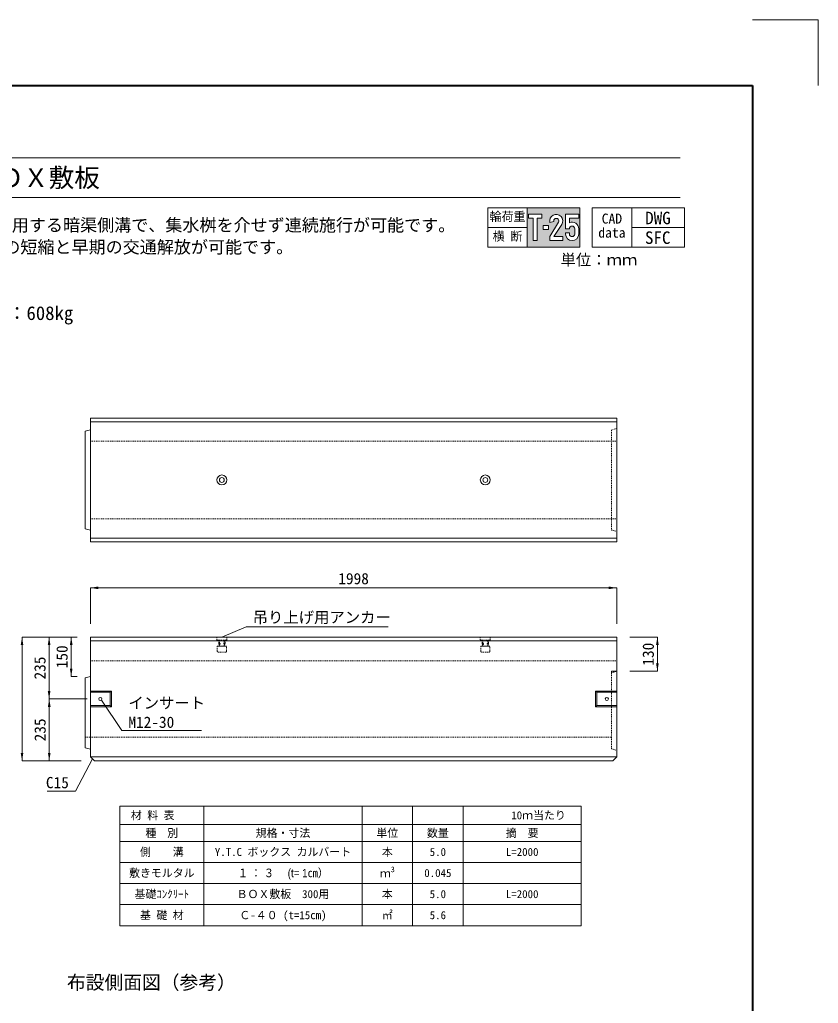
# Model space of a CAD drawing. Units: millimetres at full size. Extents: x -228 to 5022, y -597 to 6828.
# Drawn here: x 1990 to 5022, y 3094 to 6828 of the extents above; entities that cross this region are included whole.
import ezdxf
from ezdxf.enums import TextEntityAlignment as Align

# ---------------------------------------------------------------- set-up
doc = ezdxf.new("R2010")
doc.units = ezdxf.units.MM
doc.header["$LTSCALE"] = 10
doc.header["$PDMODE"] = 32
doc.header["$PDSIZE"] = 5
doc.linetypes.add('USER2', pattern=[0.675, 0.375, -0.3])
for name, color, linetype, lineweight in [('(0-0)', 2, 'USER2', 9), ('0_2', 7, 'Continuous', 9), ('Defpoints_3', 7, 'Continuous', 13), ('図枠', 7, 'Continuous', 5), ('寸法・材料表', 7, 'Continuous', 13), ('寸法線', 7, 'Continuous', 13), ('引出線', 4, 'Continuous', 13), ('本体', 2, 'Continuous', 9), ('補助線', 8, 'Continuous', 13), ('ｲﾝｻｰﾄ', 3, 'USER2', 9), ('ﾊｯﾁﾝｸﾞ', 7, 'Continuous', 5)]:
    doc.layers.add(name, color=color, linetype=linetype, lineweight=lineweight)
doc.styles.add('ＭＳ ゴシック', font='')
doc.styles.add('ＭＳ Ｐゴシック', font='')
doc.styles.get('ＭＳ ゴシック').set_extended_font_data('MS Gothic')
doc.styles.get('ＭＳ Ｐゴシック').set_extended_font_data('MS PGothic')

# ---------------------------------------------------------------- blocks, each defined once
blk = doc.blocks.new('filled_arrow')
at = {"color": 0, "linetype": 'Continuous', "lineweight": -2}
blk.add_solid([(7.5, 1.25), (0, 0), (7.5, -1.25)], dxfattribs=at)

msp = doc.modelspace()

# ---------------------------------------------------------------- hatches: boundary and pattern name
at = {"layer": 'ﾊｯﾁﾝｸﾞ'}
h = msp.add_hatch(color=256, dxfattribs=at)
h.paths.add_polyline_path([(4117.47, 5964.03), (4117.47, 6114.03), (3917.47, 6114.03), (3917.47, 5964.03)])
h.paths.add_polyline_path([(3954.97, 5989.03), (3939.97, 5989.03), (3939.97, 6074.03), (3922.47, 6074.03), (3922.47, 6089.03), (3972.47, 6089.03), (3972.47, 6074.03), (3954.97, 6074.03)], flags=16)
h.paths.add_polyline_path([(4002.47, 6004.03), (4035.81, 6058.52, 0.53298), (4028.99, 6073.38, 0.53298), (4017.81, 6061.44), (4003.32, 6057.56, -0.5398), (4031.4, 6088.18, -0.5398), (4048.32, 6050.24), (4017.76, 6004.03), (4052.47, 6004.03), (4052.47, 5989.03), (4002.47, 5989.03)], flags=16)
h.paths.add_polyline_path([(3977.47, 6031.53), (3977.47, 6046.53), (3997.47, 6046.53), (3997.47, 6031.53)], flags=16)
h.paths.add_polyline_path([(4062.47, 6014.03), (4062.47, 6019.03), (4077.47, 6019.03), (4077.47, 6014.03, 1), (4097.47, 6014.03), (4097.47, 6034.03, 0.41421), (4087.47, 6044.03, 0.41421), (4077.47, 6034.03), (4062.47, 6034.03), (4062.47, 6089.03), (4112.47, 6089.03), (4112.47, 6074.03), (4077.47, 6074.03), (4077.47, 6056.94, -0.54057), (4112.47, 6034.03), (4112.47, 6014.03, -0.41421), (4087.47, 5989.03, -0.41421)], flags=16)

# ---------------------------------------------------------------- linework, layer by layer
at = {"layer": '(0-0)'}
for p, q in [((4236.95, 4348.37), (4256.95, 4354.07)), ((4236.95, 4059.77), (4236.95, 4348.37)), ((4236.95, 4059.77), (4256.95, 4054.07))]:
    msp.add_line(p, q, dxfattribs=at)
at = {"layer": 'Defpoints_3'}
for p, q in [((4772.32, 6827.68), (5022.32, 6827.68)), ((5022.32, 6827.68), (5022.32, 6577.68))]:
    msp.add_line(p, q, dxfattribs=at)
at = {"layer": 'Defpoints_3', "color": 8, "lineweight": 0}
for p, q in [((2369.89, 3842.68), (4121.89, 3842.68)), ((2369.89, 3842.68), (2369.89, 3772.28)), ((2689.89, 3842.68), (2689.89, 3772.28)), ((3289.89, 3842.68), (3289.89, 3772.28)), ((3481.89, 3842.68), (3481.89, 3772.28)), ((3673.89, 3842.68), (3673.89, 3772.28)), ((4121.89, 3842.68), (4121.89, 3772.28))]:
    msp.add_line(p, q, dxfattribs=at)
at = {"layer": '図枠', "lineweight": 40}
for p, q in [((272.32, 6577.68), (4772.32, 6577.68)), ((4772.32, 6577.68), (4772.32, -347.32))]:
    msp.add_line(p, q, dxfattribs=at)
at = {"layer": '図枠', "lineweight": 13}
for p, q in [((547.32, 6302.68), (4497.32, 6302.68)), ((547.32, 6152.68), (4497.32, 6152.68))]:
    msp.add_line(p, q, dxfattribs=at)
at = {"layer": '寸法・材料表'}
for p, q in [((2369.89, 3772.28), (4121.89, 3772.28)), ((2369.89, 3772.28), (2369.89, 3388.28)), ((2689.89, 3772.28), (2689.89, 3388.28)), ((3289.89, 3772.28), (3289.89, 3388.28)), ((3481.89, 3772.28), (3481.89, 3388.28)), ((3673.89, 3772.28), (3673.89, 3388.28)), ((4121.89, 3772.28), (4121.89, 3388.28)), ((2369.89, 3708.28), (4121.89, 3708.28)), ((2369.89, 3628.28), (4121.89, 3628.28)), ((2369.89, 3548.28), (4121.89, 3548.28)), ((2369.89, 3468.28), (4121.89, 3468.28)), ((2369.89, 3388.28), (4121.89, 3388.28))]:
    msp.add_line(p, q, dxfattribs=at)
at = {"layer": '寸法線'}
for p, q in [((2258.95, 4670.89), (4256.95, 4670.89)), ((2258.95, 4534.07), (2258.95, 4670.89)), ((4256.95, 4534.07), (4256.95, 4670.89)), ((1999.19, 4014.07), (1999.19, 4484.07)), ((2208.95, 4484.07), (1999.19, 4484.07)), ((2102.01, 4249.07), (2102.01, 4484.07)), ((2208.95, 4484.07), (2102.01, 4484.07)), ((2185.87, 4484.07), (2185.87, 4334.07)), ((2208.95, 4484.07), (2185.87, 4484.07)), ((4306.95, 4484.07), (4411.38, 4484.07)), ((4411.38, 4354.07), (4411.38, 4484.07)), ((2208.95, 4334.07), (2185.87, 4334.07)), ((4306.95, 4354.07), (4411.38, 4354.07)), ((2246.45, 4249.07), (2102.01, 4249.07)), ((2102.52, 4014.07), (2102.52, 4249.07)), ((2246.45, 4249.07), (2102.52, 4249.07)), ((2223.95, 4014.07), (1999.19, 4014.07)), ((2223.95, 4014.07), (2102.52, 4014.07))]:
    msp.add_line(p, q, dxfattribs=at)
at = {"layer": '引出線'}
for points in [[(2757.95, 4484.07), (2849.74, 4522.43), (3388.7, 4522.43)], [(2300.45, 4244.6), (2377.82, 4128.99), (2681.04, 4128.99)], [(2266.45, 4021.57), (2202, 3898.99), (2094.99, 3898.99)]]:
    msp.add_lwpolyline(points, dxfattribs=at)
at = {"layer": '本体', "lineweight": 18}
for p, q in [((2258.95, 5314.8), (4256.95, 5314.8)), ((2258.95, 5300.81), (4256.95, 5300.81)), ((2258.95, 4859.81), (4256.95, 4859.81)), ((2258.95, 4845.81), (4256.95, 4845.81)), ((2258.95, 4484.07), (4256.95, 4484.07)), ((2258.95, 4484.07), (2258.95, 4029.07)), ((4256.95, 4484.07), (4256.95, 4029.07)), ((2273.95, 4014.07), (2258.95, 4029.07)), ((2273.95, 4014.07), (4241.95, 4014.07)), ((4241.95, 4014.07), (4256.95, 4029.07))]:
    msp.add_line(p, q, dxfattribs=at)
at = {"layer": '本体', "lineweight": 13}
for p, q in [((2258.95, 5314.8), (2258.95, 4845.81)), ((4256.95, 5314.8), (4256.95, 4845.81)), ((2238.95, 5265.4), (2258.95, 5270.74)), ((2238.95, 4895.22), (2238.95, 5265.4)), ((2258.95, 4889.87), (2238.95, 4895.22)), ((2238.95, 4329.07), (2258.95, 4334.07)), ((2238.95, 4064.07), (2238.95, 4329.07)), ((2238.95, 4064.07), (2258.95, 4059.07))]:
    msp.add_line(p, q, dxfattribs=at)
at = {"layer": '本体', "linetype": 'USER2'}
for p, q in [((4256.95, 5275.74), (4236.95, 5270.4)), ((4236.95, 5270.4), (4236.95, 4890.22)), ((2258.95, 5227.65), (4256.94, 5227.65)), ((2258.95, 4932.97), (4256.94, 4932.97)), ((4236.95, 4890.22), (4256.95, 4884.87)), ((2258.95, 4394.07), (4256.94, 4394.07)), ((2238.95, 4104.07), (4236.94, 4104.07))]:
    msp.add_line(p, q, dxfattribs=at)
at = {"layer": '本体'}
for p, q in [((2258.95, 4469.1), (4256.95, 4469.1)), ((2258.95, 4029.07), (4256.95, 4029.07))]:
    msp.add_line(p, q, dxfattribs=at)
at = {"layer": '本体', "color": 4}
for p, q in [((2258.95, 4279), (2338.95, 4279)), ((2258.95, 4274.61), (2333.95, 4274.61)), ((2333.95, 4274.61), (2338.95, 4279)), ((2333.95, 4274.61), (2333.95, 4224.72)), ((2338.95, 4279), (2338.95, 4219.13)), ((4176.95, 4279), (4176.95, 4219.13)), ((4256.95, 4279), (4176.95, 4279)), ((4181.95, 4274.61), (4176.95, 4279)), ((4181.95, 4274.61), (4181.95, 4224.72)), ((4256.95, 4274.61), (4181.95, 4274.61)), ((2258.95, 4224.72), (2333.95, 4224.72)), ((2333.95, 4224.72), (2338.95, 4219.13)), ((4181.95, 4224.72), (4176.95, 4219.13)), ((4256.95, 4224.72), (4181.95, 4224.72)), ((2258.95, 4219.13), (2338.95, 4219.13)), ((4256.95, 4219.13), (4176.95, 4219.13))]:
    msp.add_line(p, q, dxfattribs=at)
at = {"layer": '補助線'}
for p, q in [((4256.95, 4354.07), (4236.95, 4354.07)), ((4236.95, 4354.07), (4236.95, 4348.37))]:
    msp.add_line(p, q, dxfattribs=at)
at = {"layer": 'ｲﾝｻｰﾄ'}
for p, q in [((2738.95, 4484.07), (2737.45, 4484.07)), ((2738.95, 4483.41), (2737.45, 4484.07)), ((2738.95, 4474.07), (2738.95, 4484.07)), ((2738.95, 4484.07), (2776.95, 4484.07)), ((2776.95, 4484.07), (2776.95, 4474.07)), ((2776.95, 4484.07), (2778.45, 4484.07)), ((2778.45, 4484.07), (2776.95, 4483.28)), ((3738.94, 4484.07), (3737.44, 4484.07)), ((3738.94, 4483.41), (3737.44, 4484.07)), ((3738.94, 4474.07), (3738.94, 4484.07)), ((3738.94, 4484.07), (3776.94, 4484.07)), ((3776.94, 4484.07), (3776.94, 4474.07)), ((3776.94, 4484.07), (3778.44, 4484.07)), ((3778.44, 4484.07), (3776.94, 4483.28)), ((2740.45, 4449.07), (2740.45, 4430.07)), ((2747.7, 4472.07), (2740.95, 4472.07)), ((2740.95, 4472.07), (2746.2, 4472.07)), ((2745.95, 4471.07), (2745.95, 4461.07)), ((2747.45, 4458.47), (2747.45, 4450.07)), ((2747.7, 4472.07), (2768.2, 4472.07)), ((2748.7, 4471.07), (2748.7, 4450.07)), ((2767.2, 4450.07), (2767.2, 4471.07)), ((2769.7, 4472.07), (2768.2, 4472.07)), ((2768.45, 4458.47), (2768.45, 4450.07)), ((2769.95, 4471.07), (2769.95, 4461.07)), ((2770.95, 4472.07), (2774.95, 4472.07)), ((2775.45, 4430.07), (2775.45, 4449.07)), ((3740.44, 4449.07), (3740.44, 4430.07)), ((3747.69, 4472.07), (3740.94, 4472.07)), ((3740.94, 4472.07), (3746.19, 4472.07)), ((3745.94, 4471.07), (3745.94, 4461.07)), ((3747.44, 4458.47), (3747.44, 4450.07)), ((3747.69, 4472.07), (3768.19, 4472.07)), ((3748.69, 4471.07), (3748.69, 4450.07)), ((3767.19, 4450.07), (3767.19, 4471.07)), ((3769.69, 4472.07), (3768.19, 4472.07)), ((3768.44, 4458.47), (3768.44, 4450.07)), ((3769.94, 4471.07), (3769.94, 4461.07)), ((3770.94, 4472.07), (3774.94, 4472.07)), ((3775.44, 4430.07), (3775.44, 4449.07)), ((2743.45, 4427.07), (2772.45, 4427.07)), ((3743.44, 4427.07), (3772.44, 4427.07))]:
    msp.add_line(p, q, dxfattribs=at)
for points in [[(2775.45, 4450.07), (2740.45, 4450.07), (2740.45, 4449.07), (2775.45, 4449.07)], [(3775.44, 4450.07), (3740.44, 4450.07), (3740.44, 4449.07), (3775.44, 4449.07)]]:
    msp.add_lwpolyline(points, close=True, dxfattribs=at)
at = {"layer": 'ｲﾝｻｰﾄ', "linetype": 'Continuous', "lineweight": 13}
for centre, radius in [((2757.95, 5080.31), 19), ((2757.95, 5080.31), 9.25), ((3757.94, 5080.31), 19), ((3757.94, 5080.31), 9.25)]:
    msp.add_circle(centre, radius, dxfattribs=at)
at = {"layer": 'ｲﾝｻｰﾄ', "linetype": 'Continuous'}
for centre in [(2296.45, 4249.07), (4219.45, 4249.07)]:
    msp.add_circle(centre, 6, dxfattribs=at)
at = {"layer": 'ｲﾝｻｰﾄ'}
for centre, radius, start, end in [((2740.95, 4474.07), 2, 180, 270), ((2744.95, 4471.07), 1, 0, 90), ((2748.95, 4461.07), 3, 180, 265.23636), ((2747.7, 4471.07), 1, 0, 90), ((2768.2, 4471.07), 1, 90, 180), ((2766.95, 4461.07), 3, 274.78019, 0), ((2770.95, 4471.07), 1, 90, 180), ((2774.95, 4474.07), 2, 270, 0), ((3740.94, 4474.07), 2, 180, 270), ((3744.94, 4471.07), 1, 0, 90), ((3748.94, 4461.07), 3, 180, 265.23636), ((3747.69, 4471.07), 1, 0, 90), ((3768.19, 4471.07), 1, 90, 180), ((3766.94, 4461.07), 3, 274.78019, 0), ((3770.94, 4471.07), 1, 90, 180), ((3774.94, 4474.07), 2, 270, 0), ((2743.45, 4430.07), 3, 180, 270), ((2772.45, 4430.07), 3, 270, 0), ((3743.44, 4430.07), 3, 180, 270), ((3772.44, 4430.07), 3, 270, 0)]:
    msp.add_arc(centre, radius, start, end, dxfattribs=at)
for p in [(2748.7, 4458.07), (2767.2, 4458.07), (3748.69, 4458.07), (3767.19, 4458.07)]:
    msp.add_point(p, dxfattribs=at)
at = {"layer": 'ﾊｯﾁﾝｸﾞ', "lineweight": 13}
for p, q in [((3767.47, 6114.03), (3767.47, 5964.03)), ((3767.47, 6114.03), (4117.47, 6114.03)), ((3917.47, 6114.03), (3917.47, 5964.03)), ((4117.47, 6114.03), (4117.47, 5964.03)), ((4163.69, 6114.03), (4163.69, 5964.03)), ((4163.69, 6114.03), (4513.69, 6114.03)), ((4313.69, 6114.03), (4313.69, 5964.03)), ((4513.69, 6114.03), (4513.69, 5964.03)), ((3767.47, 6039.03), (3917.47, 6039.03)), ((4313.69, 6039.03), (4513.69, 6039.03)), ((3767.47, 5964.03), (4117.47, 5964.03)), ((4163.69, 5964.03), (4513.69, 5964.03))]:
    msp.add_line(p, q, dxfattribs=at)
at = {"layer": 'ﾊｯﾁﾝｸﾞ'}
for p, q in [((4003.32, 6057.56), (4017.81, 6061.44)), ((4077.47, 6019.03), (4077.47, 6014.03)), ((4097.47, 6014.03), (4097.47, 6034.03)), ((4112.47, 6034.03), (4112.47, 6014.03))]:
    msp.add_line(p, q, dxfattribs=at)
for points in [[(3939.97, 5989.03), (3939.97, 6074.03), (3922.47, 6074.03), (3922.47, 6089.03), (3972.47, 6089.03), (3972.47, 6074.03), (3954.97, 6074.03), (3954.97, 5989.03)], [(3977.47, 6046.53), (3997.47, 6046.53), (3997.47, 6031.53), (3977.47, 6031.53)]]:
    msp.add_lwpolyline(points, close=True, dxfattribs=at)
for points in [[(4077.47, 6034.03), (4062.47, 6034.03), (4062.47, 6089.03), (4112.47, 6089.03), (4112.47, 6074.03), (4077.47, 6074.03), (4077.47, 6056.94)], [(4035.81, 6058.52), (4002.47, 6004.03), (4002.47, 5989.03), (4052.47, 5989.03), (4052.47, 6004.03), (4017.76, 6004.03), (4048.32, 6050.24)], [(4062.47, 6014.03), (4062.47, 6019.03), (4077.47, 6019.03)]]:
    msp.add_lwpolyline(points, dxfattribs=at)
for centre, radius, start, end in [((4027.41, 6063.66), 24.85, 327.32155, 194.20268), ((4027.41, 6063.66), 9.85, 328.53575, 192.98848), ((4087.47, 6034.03), 25, 0, 113.57818), ((4087.47, 6014.03), 25, 180, 0), ((4087.47, 6034.03), 10, 0, 180), ((4087.47, 6014.03), 10, 180, 0)]:
    msp.add_arc(centre, radius, start, end, dxfattribs=at)

# ---------------------------------------------------------------- block references
at = {"layer": '寸法線', "xscale": 4, "yscale": 4}
msp.add_blockref('filled_arrow', (2258.95, 4670.89), dxfattribs=at)
for p, rotation in [((4256.95, 4670.89), 180), ((1999.19, 4484.07), 270), ((2102.01, 4484.07), 270), ((2185.87, 4484.07), 270), ((4411.38, 4484.07), 270), ((4411.38, 4354.07), 90), ((2185.87, 4334.07), 90), ((2102.01, 4249.07), 90), ((2102.52, 4249.07), 270), ((1999.19, 4014.07), 90), ((2102.52, 4014.07), 90)]:
    msp.add_blockref('filled_arrow', p, dxfattribs=dict(at, rotation=rotation))
at = {"layer": '引出線', "xscale": 0.16, "yscale": 0.16}
for p, rotation in [((2757.95, 4484.07), 22.7), ((2300.45, 4244.6), 303.8), ((2266.45, 4021.57), 242.3)]:
    msp.add_blockref('filled_arrow', p, dxfattribs=dict(at, rotation=rotation))

# ---------------------------------------------------------------- texts
at = {"layer": '(0-0)', "color": 7, "style": 'ＭＳ ゴシック'}
msp.add_text('\u3000 ＫＵＲ用300×300×2000\u3000参考質量：608kg', height=52.22, dxfattribs=at).set_placement((699.66, 5739.79), align=Align.TOP_LEFT)
at = {"layer": '0_2', "style": 'ＭＳ ゴシック'}
for s, p in [('Ｕ.Ｋ.ＢＯＸは長尺Ｕ字溝の道路横断部に使用する暗渠側溝で、集水桝を介せず連続施行が可能です。', (665.72, 6071.63)), ('また、専用のBOX敷板を使用することで工期の短縮と早期の交通解放が可能です。', (665.72, 5988.3))]:
    msp.add_text(s, height=47.47, dxfattribs=at).set_placement(p, align=Align.TOP_LEFT)
msp.add_text('布設側面図（参考）', height=52.22, dxfattribs=at).set_placement((2490.27, 3199.03), align=Align.TOP_CENTER)
at = {"layer": '図枠', "style": 'ＭＳ ゴシック'}
msp.add_text('\u3000Ｕ.Ｋ.ＢＯＸ(T-25横断)・ＢＯＸ敷板', height=71.21, dxfattribs=at).set_placement((547.32, 6227.68), align=Align.MIDDLE_LEFT)
msp.add_text('単位：ｍｍ', height=42.72, dxfattribs=at).set_placement((4189.49, 5916.02), align=Align.MIDDLE_CENTER)
at = {"layer": '寸法・材料表', "style": 'ＭＳ ゴシック'}
msp.add_text('\u3000材 料 表', height=30.38, dxfattribs=at).set_placement((2370.85, 3807.48), align=Align.MIDDLE_LEFT)
for s, p in [('\u3000\u3000\u300010ｍ当たり', (3897.89, 3807.48)), ('種\u3000別', (2529.89, 3740.28)), ('規格・寸法', (2989.89, 3740.28)), ('単位', (3385.89, 3740.28)), ('数量', (3577.89, 3740.28)), ('摘\u3000要', (3897.89, 3740.28)), ('側\u3000\u3000溝', (2529.89, 3668.28)), ('Y.T.C ボックス カルバート', (2989.89, 3668.28)), ('本', (3385.89, 3668.28)), ('5.0', (3577.89, 3668.28)), ('L=2000', (3897.89, 3668.28)), ('敷きモルタル', (2529.89, 3588.28)), ('0.045', (3577.89, 3588.28)), ('基礎ｺﾝｸﾘｰﾄ', (2529.89, 3508.28)), ('ＢＯＸ敷板  300用', (2989.89, 3508.28)), ('本', (3385.89, 3508.28)), ('5.0', (3577.89, 3508.28)), ('L=2000', (3897.89, 3508.28)), ('基 礎 材', (2529.89, 3428.28)), ('Ｃ-４０ (t=15㎝)', (2989.89, 3428.28)), ('㎡', (3385.89, 3428.28)), ('5.6', (3577.89, 3428.28))]:
    msp.add_text(s, height=30.38, dxfattribs=at).set_placement(p, align=Align.MIDDLE_CENTER)
at = {"layer": '寸法・材料表', "style": 'ＭＳ Ｐゴシック', "width": 0.9}
msp.add_text('１ ： ３     (t= 1㎝）', height=31.67, dxfattribs=at).set_placement((2989.89, 3588.28), align=Align.MIDDLE_CENTER)
at = {"layer": '寸法・材料表', "style": 'ＭＳ ゴシック'}
for s, height, p in [('ｍ', 30.38, (3357.92, 3562.58)), ('3', 21.27, (3399.36, 3584.98))]:
    msp.add_text(s, height=height, dxfattribs=at).set_placement(p, align=Align.BOTTOM_LEFT)
at = {"layer": '寸法線', "style": 'ＭＳ ゴシック'}
msp.add_text('1998', height=42.72, dxfattribs=at).set_placement((3257.95, 4705.89), align=Align.MIDDLE_CENTER)
for s, p in [('150', (2150.87, 4409.07)), ('130', (4376.38, 4419.07)), ('235', (2067.01, 4366.57)), ('235', (2067.52, 4131.57))]:
    msp.add_text(s, height=42.72, rotation=90, dxfattribs=at).set_placement(p, align=Align.MIDDLE_CENTER)
at = {"layer": '引出線', "style": 'ＭＳ ゴシック'}
msp.add_text('吊り上げ用アンカー', height=42.72, dxfattribs=at).set_placement((2874.74, 4580.31), align=Align.TOP_LEFT)
for s, p in [('インサート', (2402.82, 4199.71)), ('M12-30', (2402.82, 4126.59))]:
    msp.add_text(s, height=42.72, dxfattribs=at).set_placement(p, align=Align.BOTTOM_LEFT)
msp.add_text('C15', height=42.72, dxfattribs=at).set_placement((2177, 3952.99), align=Align.TOP_RIGHT)
at = {"layer": 'ﾊｯﾁﾝｸﾞ', "style": 'ＭＳ ゴシック'}
for s, p in [('輪荷重', (3842.47, 6080.24)), ('横 断', (3842.47, 6005.24))]:
    msp.add_text(s, height=33.23, dxfattribs=at).set_placement(p, align=Align.MIDDLE_CENTER)
for s, p in [('CAD', (4199.84, 6091.6)), ('data', (4186.89, 6038.26))]:
    msp.add_text(s, height=37.98, dxfattribs=at).set_placement(p, align=Align.TOP_LEFT)
for s, p in [('DWG', (4364.97, 6036.88)), ('SFC', (4364.11, 5962.17))]:
    msp.add_text(s, height=47.47, dxfattribs=at).set_placement(p, align=Align.BOTTOM_LEFT)

doc.saveas('drawing.dxf')
